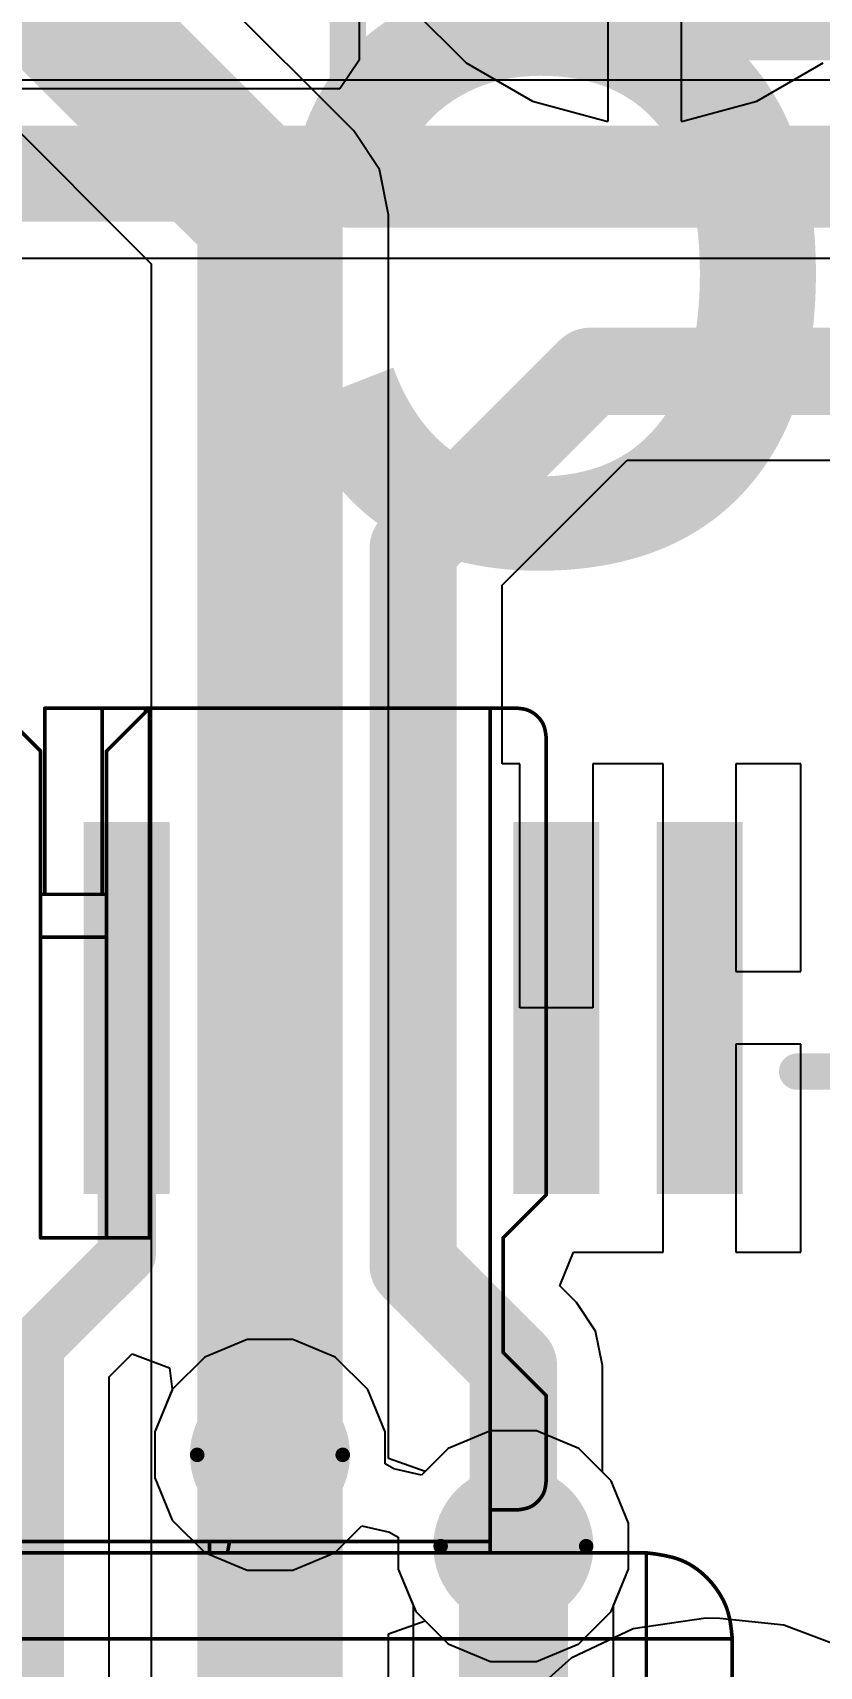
# Model space of a CAD drawing. Header units: inches. Extents: x 0 to 323, y -26 to 38.
# Drawn here: x 28.92 to 31.67, y 2.67 to 8.38 of the extents above; entities that cross this region are included whole.
import ezdxf

# ---------------------------------------------------------------- set-up
doc = ezdxf.new("R2010")
doc.units = ezdxf.units.IN
for name, color, linetype in [('Bottom Layer', 5, 'Continuous'), ('Bottom Overlay', 54, 'Continuous'), ('Bottom Solder', 6, 'Continuous'), ('Drill Drawing', 1, 'Continuous'), ('GND', 76, 'Continuous'), ('Mechanical 3', 76, 'Continuous'), ('Pad Holes', 156, 'Continuous'), ('Power', 16, 'Continuous'), ('Top Layer', 1, 'Continuous'), ('Top Overlay', 2, 'Continuous'), ('Top Paste', 8, 'Continuous'), ('Top Solder', 216, 'Continuous'), ('Via Holes', 16, 'Continuous')]:
    doc.layers.add(name, color=color, linetype=linetype)
doc.styles.add('Arial_Bold', font='', dxfattribs={"height": 0.2})
doc.styles.get('Arial_Bold').set_extended_font_data('Arial', bold=True)

# ---------------------------------------------------------------- blocks, each defined once
blk = doc.blocks.new('ICS_43434_2')
at = {"layer": 'Bottom Solder'}
h = blk.add_hatch(color=6, dxfattribs=at)
edge = h.paths.add_edge_path()
edge.add_arc((0, -0.702), 0.5125, 0, 360)
at = {"layer": 'GND'}
h = blk.add_hatch(color=76, dxfattribs=at)
edge = h.paths.add_edge_path()
edge.add_arc((0, -0.702), 0.8125, 0, 360)
at = {"layer": 'Pad Holes'}
h = blk.add_hatch(color=7, dxfattribs=at)
edge = h.paths.add_edge_path()
edge.add_arc((0, -0.702), 0.5125, 0, 360)
at = {"layer": 'Power'}
h = blk.add_hatch(color=16, dxfattribs=at)
edge = h.paths.add_edge_path()
edge.add_arc((0, -0.702), 0.8125, 0, 360)
at = {"layer": 'Top Layer'}
for points in [[(-1.2, 1.633), (-0.6, 1.633), (-0.6, 1.111), (-1.2, 1.111)], [(-0.3, 1.633), (0.3, 1.633), (0.3, 1.111), (-0.3, 1.111)], [(0.6, 1.633), (1.2, 1.633), (1.2, 1.111), (0.6, 1.111)], [(-1.2, 0.811), (-0.6, 0.811), (-0.6, 0.289), (-1.2, 0.289)], [(0.6, 0.811), (1.2, 0.811), (1.2, 0.289), (0.6, 0.289)], [(-0.0655, -1.322), (0.0345, -1.322), (0.0345, -1.422), (-0.0655, -1.422)]]:
    blk.add_hatch(color=1, dxfattribs=at).paths.add_polyline_path(points)
h = blk.add_hatch(color=1, dxfattribs=at)
edge = h.paths.add_edge_path()
edge.add_arc((0, -0.702), 0.8125, 0, 360)
at = {"layer": 'Top Paste'}
for points in [[(-1.15, 1.583), (-0.65, 1.583), (-0.65, 1.161), (-1.15, 1.161)], [(-0.25, 1.583), (0.25, 1.583), (0.25, 1.161), (-0.25, 1.161)], [(0.65, 1.583), (1.15, 1.583), (1.15, 1.161), (0.65, 1.161)], [(-1.15, 0.761), (-0.65, 0.761), (-0.65, 0.339), (-1.15, 0.339)], [(0.65, 0.761), (1.15, 0.761), (1.15, 0.339), (0.65, 0.339)]]:
    blk.add_hatch(color=8, dxfattribs=at).paths.add_polyline_path(points)
at = {"layer": 'Top Solder'}
for points in [[(-1.2, 1.633), (-0.6, 1.633), (-0.6, 1.111), (-1.2, 1.111)], [(-0.3, 1.633), (0.3, 1.633), (0.3, 1.111), (-0.3, 1.111)], [(0.6, 1.633), (1.2, 1.633), (1.2, 1.111), (0.6, 1.111)], [(-1.2, 0.811), (-0.6, 0.811), (-0.6, 0.289), (-1.2, 0.289)], [(0.6, 0.811), (1.2, 0.811), (1.2, 0.289), (0.6, 0.289)]]:
    blk.add_hatch(color=216, dxfattribs=at).paths.add_polyline_path(points)
h = blk.add_hatch(color=216, dxfattribs=at)
edge = h.paths.add_edge_path()
edge.add_arc((0, -0.702), 0.5125, 0, 360)
at = {"layer": 'Top Overlay'}
for points in [[(1.325, 1.761, 0.127, 0.127, 0), (-1.325, 1.761, 0.127, 0.127, 0)], [(-1.325, -1.739, 0.127, 0.127, 0), (-1.325, 1.761, 0.127, 0.127, 0)], [(1.325, -1.739, 0.127, 0.127, 0), (1.325, 1.761, 0.127, 0.127, 0)], [(-1.4732, 1.3716, 0.127, 0.127, 0), (-1.6002, 1.4986, 0.127, 0.127, 0)], [(-1.6002, 1.2446, 0.127, 0.127, 0), (-1.6002, 1.4986, 0.127, 0.127, 0)], [(-1.6002, 1.2446, 0.127, 0.127, 0), (-1.4732, 1.3716, 0.127, 0.127, 0)], [(1.325, -1.739, 0.127, 0.127, 0), (-1.325, -1.739, 0.127, 0.127, 0)]]:
    blk.add_lwpolyline(points, format="xyseb", dxfattribs=at)
for points in [[(-1.3568, 1.761, 0.0635, 0.0635, 1), (-1.2933, 1.761, 0.0635, 0.0635, 1)], [(-1.3568, 1.761, 0.0635, 0.0635, 1), (-1.2933, 1.761, 0.0635, 0.0635, 1)], [(1.2933, 1.761, 0.0635, 0.0635, 1), (1.3568, 1.761, 0.0635, 0.0635, 1)], [(1.2933, 1.761, 0.0635, 0.0635, 1), (1.3568, 1.761, 0.0635, 0.0635, 1)], [(-1.632, 1.4986, 0.0635, 0.0635, 1), (-1.5684, 1.4986, 0.0635, 0.0635, 1)], [(-1.632, 1.4986, 0.0635, 0.0635, 1), (-1.5684, 1.4986, 0.0635, 0.0635, 1)], [(-1.505, 1.3716, 0.0635, 0.0635, 1), (-1.4414, 1.3716, 0.0635, 0.0635, 1)], [(-1.505, 1.3716, 0.0635, 0.0635, 1), (-1.4414, 1.3716, 0.0635, 0.0635, 1)], [(-1.632, 1.2446, 0.0635, 0.0635, 1), (-1.5684, 1.2446, 0.0635, 0.0635, 1)], [(-1.632, 1.2446, 0.0635, 0.0635, 1), (-1.5684, 1.2446, 0.0635, 0.0635, 1)], [(-1.3568, -1.739, 0.0635, 0.0635, 1), (-1.2933, -1.739, 0.0635, 0.0635, 1)], [(-1.3568, -1.739, 0.0635, 0.0635, 1), (-1.2933, -1.739, 0.0635, 0.0635, 1)], [(1.2933, -1.739, 0.0635, 0.0635, 1), (1.3568, -1.739, 0.0635, 0.0635, 1)], [(1.2933, -1.739, 0.0635, 0.0635, 1), (1.3568, -1.739, 0.0635, 0.0635, 1)]]:
    blk.add_lwpolyline(points, format="xyseb", close=True, dxfattribs=at)
blk = doc.blocks.new('L____E____S_B_10')
at = {"layer": 'Bottom Overlay'}
for p, q in [((5.2678, -0.8259), (5.2678, 1.6197)), ((5.2678, 1.6197), (5.6539, 1.6197)), ((5.6539, 1.6197), (5.6539, -0.8259)), ((3.8921, 0.8414), (4.1463, 0.8781)), ((4.1463, 0.8781), (4.1943, 0.8776)), ((4.1943, 0.8776), (4.4185, 0.8539)), ((5.8846, 0.6881), (5.8846, 0.8912)), ((5.8846, 0.8912), (7.3434, 0.8912)), ((7.3434, 0.8912), (7.3434, 0.505)), ((8.0474, 0.8557), (8.2328, 0.8679)), ((8.2328, 0.8679), (8.2476, 0.8676)), ((8.2476, 0.8676), (8.481, 0.8364)), ((3.678, 0.7401), (3.8921, 0.8414)), ((4.4185, 0.8539), (4.5946, 0.7883)), ((7.7938, 0.7524), (7.8893, 0.8036)), ((7.8893, 0.8036), (8.0474, 0.8557)), ((8.481, 0.8364), (8.6768, 0.7468)), ((4.5946, 0.7883), (4.7499, 0.6715)), ((7.662, 0.6718), (7.7938, 0.7524)), ((8.6768, 0.7468), (8.8633, 0.5864)), ((3.508, 0.5874), (3.678, 0.7401)), ((5.8864, 0.6086), (5.8846, 0.6881)), ((4.7499, 0.6715), (4.8582, 0.5509)), ((7.5762, 0.6025), (7.662, 0.6718)), ((3.386, 0.3966), (3.508, 0.5874)), ((5.8979, 0.5423), (5.8864, 0.6086)), ((7.5389, 0.5331), (7.5762, 0.6025)), ((8.8633, 0.5864), (8.8766, 0.5723)), ((8.8766, 0.5723), (9.0039, 0.4025)), ((4.8582, 0.5509), (4.9837, 0.3225)), ((5.9281, 0.476), (5.8979, 0.5423)), ((7.5526, 0.452), (7.5389, 0.5331)), ((3.9766, 0.4664), (3.8377, 0.3768)), ((4.1408, 0.5016), (3.9766, 0.4664)), ((4.3127, 0.4764), (4.1408, 0.5016)), ((4.475, 0.3847), (4.3127, 0.4764)), ((5.986, 0.3969), (5.9281, 0.476)), ((7.3434, 0.505), (6.4224, 0.505)), ((6.4224, 0.505), (6.8829, 0.0431)), ((8.1473, 0.4731), (8.1152, 0.4531)), ((8.2535, 0.4888), (8.1473, 0.4731)), ((8.3082, 0.4809), (8.2535, 0.4888)), ((8.5094, 0.3876), (8.3082, 0.4809)), ((7.6197, 0.3476), (7.5526, 0.452)), ((8.1152, 0.4531), (8.1149, 0.4191)), ((8.1149, 0.4191), (8.1545, 0.3601)), ((9.0039, 0.4025), (9.0714, 0.2185)), ((3.3159, 0.1808), (3.386, 0.3966)), ((3.8377, 0.3768), (3.7415, 0.2388)), ((4.5231, 0.3392), (4.475, 0.3847)), ((6.0806, 0.2918), (5.986, 0.3969)), ((7.7429, 0.2082), (7.6197, 0.3476)), ((8.1545, 0.3601), (8.2414, 0.2646)), ((8.637, 0.2552), (8.5094, 0.3876)), ((4.5943, 0.2378), (4.5231, 0.3392)), ((4.9837, 0.3225), (5.0353, 0.0787)), ((6.2208, 0.1479), (6.0806, 0.2918)), ((3.7415, 0.2388), (3.7055, 0.0583)), ((4.6244, 0.1123), (4.5943, 0.2378)), ((8.2414, 0.2646), (8.3832, 0.1216)), ((8.6977, 0.0752), (8.637, 0.2552)), ((3.3018, -0.0466), (3.3159, 0.1808)), ((7.9247, 0.0224), (7.7429, 0.2082)), ((9.0714, 0.2185), (9.0912, -0.0117)), ((6.3451, 0.023), (6.2208, 0.1479)), ((8.3832, 0.1216), (8.7051, -0.1982)), ((3.7055, 0.0583), (3.7316, -0.1325)), ((4.628, 0.02), (4.6244, 0.1123)), ((5.0353, 0.0787), (5.0304, 0.02)), ((8.7051, -0.0362), (8.6977, 0.0752)), ((4.5927, -0.1836), (4.628, 0.02)), ((5.0304, 0.02), (5.0149, -0.1663)), ((6.8056, -0.4389), (6.3451, 0.023)), ((6.8829, 0.0431), (7.0071, -0.0818)), ((7.9597, -0.0128), (7.9247, 0.0224)), ((3.3475, -0.2725), (3.3018, -0.0466)), ((8.4247, -0.4792), (7.9597, -0.0128)), ((8.7051, -0.1982), (8.7051, -0.0362)), ((9.0912, -0.0117), (9.0768, -0.1739)), ((7.0071, -0.0818), (7.1474, -0.2258)), ((3.7316, -0.1325), (3.8087, -0.2941)), ((5.0149, -0.1663), (4.9245, -0.3987)), ((4.4898, -0.3374), (4.5927, -0.1836)), ((7.1474, -0.2258), (7.2419, -0.3308)), ((9.0682, -0.1982), (8.9899, -0.4206)), ((9.0768, -0.1739), (9.0682, -0.1982)), ((3.457, -0.4836), (3.3475, -0.2725)), ((3.8087, -0.2941), (3.9271, -0.396)), ((4.3243, -0.4348), (4.4898, -0.3374)), ((7.2419, -0.3308), (7.2998, -0.4099)), ((3.9271, -0.396), (4.0619, -0.452)), ((4.9245, -0.3987), (4.7663, -0.6043)), ((4.0619, -0.452), (4.1687, -0.4672)), ((4.1687, -0.4672), (4.2871, -0.4462)), ((4.2871, -0.4462), (4.3243, -0.4348)), ((5.8846, -0.8251), (5.8846, -0.4389)), ((5.8846, -0.4389), (6.8056, -0.4389)), ((7.2998, -0.4099), (7.33, -0.4762)), ((8.9899, -0.4206), (8.8287, -0.6298)), ((3.6343, -0.6667), (3.457, -0.4836)), ((7.33, -0.4762), (7.3415, -0.5425)), ((7.6091, -0.6059), (7.4877, -0.4792)), ((7.4877, -0.4792), (8.4247, -0.4792)), ((7.3415, -0.5425), (7.3434, -0.622)), ((4.7663, -0.6043), (4.5422, -0.7692)), ((7.3434, -0.622), (7.3434, -0.8251)), ((7.7274, -0.7086), (7.6091, -0.6059)), ((3.6757, -0.697), (3.6343, -0.6667)), ((8.8287, -0.6298), (8.5978, -0.7941)), ((3.8499, -0.7797), (3.6757, -0.697)), ((7.856, -0.7919), (7.7274, -0.7086)), ((4.0624, -0.8259), (3.8499, -0.7797)), ((4.4738, -0.7985), (4.2812, -0.8331)), ((4.5422, -0.7692), (4.4738, -0.7985)), ((7.8703, -0.799), (7.856, -0.7919)), ((8.5936, -0.7962), (8.4347, -0.8445)), ((8.5978, -0.7941), (8.5936, -0.7962)), ((4.2812, -0.8331), (4.0624, -0.8259)), ((5.6539, -0.8259), (5.2678, -0.8259)), ((7.3434, -0.8251), (5.8846, -0.8251)), ((8.0347, -0.8461), (7.8703, -0.799)), ((8.2356, -0.8612), (8.0347, -0.8461)), ((8.4347, -0.8445), (8.2356, -0.8612))]:
    blk.add_line(p, q, dxfattribs=at)
blk = doc.blocks.new('AFC01_S15FCC_00_25')
at = {"layer": 'Top Layer'}
for points in [[(1.65, 0.69), (1.35, 0.69), (1.35, 1.99), (1.65, 1.99)], [(2.15, 0.69), (1.85, 0.69), (1.85, 1.99), (2.15, 1.99)], [(2.65, 0.69), (2.35, 0.69), (2.35, 1.99), (2.65, 1.99)], [(3.15, 0.69), (2.85, 0.69), (2.85, 1.99), (3.15, 1.99)], [(3.65, 0.69), (3.35, 0.69), (3.35, 1.99), (3.65, 1.99)]]:
    blk.add_hatch(color=1, dxfattribs=at).paths.add_polyline_path(points)
at = {"layer": 'Top Paste'}
for points in [[(1.65, 0.69), (1.35, 0.69), (1.35, 1.99), (1.65, 1.99)], [(2.15, 0.69), (1.85, 0.69), (1.85, 1.99), (2.15, 1.99)], [(2.65, 0.69), (2.35, 0.69), (2.35, 1.99), (2.65, 1.99)], [(3.15, 0.69), (2.85, 0.69), (2.85, 1.99), (3.15, 1.99)], [(3.65, 0.69), (3.35, 0.69), (3.35, 1.99), (3.65, 1.99)]]:
    blk.add_hatch(color=8, dxfattribs=at).paths.add_polyline_path(points)
at = {"layer": 'Top Solder'}
for points in [[(1.65, 0.69), (1.35, 0.69), (1.35, 1.99), (1.65, 1.99)], [(2.15, 0.69), (1.85, 0.69), (1.85, 1.99), (2.15, 1.99)], [(2.65, 0.69), (2.35, 0.69), (2.35, 1.99), (2.65, 1.99)], [(3.15, 0.69), (2.85, 0.69), (2.85, 1.99), (3.15, 1.99)], [(3.65, 0.69), (3.35, 0.69), (3.35, 1.99), (3.65, 1.99)]]:
    blk.add_hatch(color=216, dxfattribs=at).paths.add_polyline_path(points)
at = {"layer": 'Top Overlay'}
blk.add_lwpolyline([(3.8408, 1.1176, 0.127, 0.127, 0), (5.8728, 1.1176, 0.127, 0.127, 0)], format="xyseb", dxfattribs=at)
blk.add_lwpolyline([(3.8091, 1.1176, 0.0635, 0.0635, 1), (3.8726, 1.1176, 0.0635, 0.0635, 1)], format="xyseb", close=True, dxfattribs=at)

msp = doc.modelspace()

# ---------------------------------------------------------------- hatches: boundary and pattern name
at = {"layer": 'Bottom Layer'}
h = msp.add_hatch(color=5, dxfattribs=at)
edge = h.paths.add_edge_path()
edge.add_arc((29.75, 3.409), 0.25, 0, 360)
h = msp.add_hatch(color=5, dxfattribs=at)
edge = h.paths.add_edge_path()
edge.add_arc((30.6, 3.09), 0.25, 0, 360)
at = {"layer": 'Bottom Solder'}
h = msp.add_hatch(color=6, dxfattribs=at)
edge = h.paths.add_edge_path()
edge.add_arc((29.75, 3.409), 0.15, 0, 360)
h = msp.add_hatch(color=6, dxfattribs=at)
edge = h.paths.add_edge_path()
edge.add_arc((30.6, 3.09), 0.15, 0, 360)
at = {"layer": 'GND'}
h = msp.add_hatch(color=76, dxfattribs=at)
edge = h.paths.add_edge_path()
edge.add_arc((29.75, 3.409), 0.25, 0, 360)
h = msp.add_hatch(color=76, dxfattribs=at)
edge = h.paths.add_edge_path()
edge.add_arc((30.6, 3.09), 0.25, 0, 360)
at = {"layer": 'Power'}
h = msp.add_hatch(color=16, dxfattribs=at)
edge = h.paths.add_edge_path()
edge.add_arc((29.75, 3.409), 0.25, 0, 360)
h = msp.add_hatch(color=16, dxfattribs=at)
edge = h.paths.add_edge_path()
edge.add_arc((30.6, 3.09), 0.25, 0, 360)
at = {"layer": 'Top Layer'}
msp.add_hatch(color=1, dxfattribs=at).paths.add_polyline_path([(30.226, 8.2804), (31.877, 8.2804), (31.877, 9.1948), (30.226, 9.1948)])
h = msp.add_hatch(color=1, dxfattribs=at)
edge = h.paths.add_edge_path()
edge.add_arc((29.75, 3.409), 0.25, 0, 360)
h = msp.add_hatch(color=1, dxfattribs=at)
edge = h.paths.add_edge_path()
edge.add_arc((30.6, 3.09), 0.25, 0, 360)
at = {"layer": 'Top Solder'}
h = msp.add_hatch(color=216, dxfattribs=at)
edge = h.paths.add_edge_path()
edge.add_arc((29.75, 3.409), 0.15, 0, 360)
h = msp.add_hatch(color=216, dxfattribs=at)
edge = h.paths.add_edge_path()
edge.add_arc((30.6, 3.09), 0.15, 0, 360)
at = {"layer": 'Via Holes'}
h = msp.add_hatch(color=7, dxfattribs=at)
edge = h.paths.add_edge_path()
edge.add_arc((29.75, 3.409), 0.15, 0, 360)
h = msp.add_hatch(color=7, dxfattribs=at)
edge = h.paths.add_edge_path()
edge.add_arc((30.6, 3.09), 0.15, 0, 360)

# ---------------------------------------------------------------- linework, layer by layer
at = {"layer": 'Bottom Layer'}
for p, q in [((32.7593, 8.2102), (25.8963, 8.2102)), ((27.0913, 7.5886), (32.888, 7.5886)), ((29.67, 3.8114), (29.5221, 3.7502)), ((29.8301, 3.8114), (29.67, 3.8114)), ((29.978, 3.7502), (29.8301, 3.8114)), ((29.5221, 3.7502), (29.4089, 3.637)), ((30.0912, 3.637), (29.978, 3.7502)), ((29.4089, 3.637), (29.3476, 3.4891)), ((30.1524, 3.4891), (30.0912, 3.637)), ((29.3476, 3.4891), (29.3476, 3.329)), ((30.1524, 3.3775), (30.1524, 3.4891)), ((30.52, 3.4924), (30.3721, 3.4312)), ((30.6801, 3.4924), (30.52, 3.4924)), ((30.828, 3.4312), (30.6801, 3.4924)), ((30.3721, 3.4312), (30.2794, 3.3385)), ((30.9412, 3.318), (30.828, 3.4312)), ((30.1824, 3.3607), (30.1524, 3.3775)), ((29.3476, 3.329), (29.4089, 3.1811)), ((30.2794, 3.3385), (30.1824, 3.3607)), ((31.0024, 3.1701), (30.9412, 3.318)), ((29.4089, 3.1811), (29.5221, 3.0679)), ((29.978, 3.0679), (30.0706, 3.1606)), ((30.0706, 3.1606), (30.1676, 3.1384)), ((30.1676, 3.1384), (30.1976, 3.1216)), ((31.0024, 3.01), (31.0024, 3.1701)), ((30.1976, 3.1216), (30.1976, 3.01)), ((29.5221, 3.0679), (29.67, 3.0066)), ((29.8301, 3.0066), (29.978, 3.0679)), ((29.67, 3.0066), (29.8301, 3.0066)), ((30.1976, 3.01), (30.2504, 2.8826)), ((30.9496, 2.8826), (31.0024, 3.01)), ((30.2504, 2.8826), (30.2504, 1.4145)), ((30.9496, 1.2696), (30.9496, 2.8826))]:
    msp.add_line(p, q, dxfattribs=at)
for points in [[(25.8963, 7.8994, 0.3048, 0.3048, 0), (32.888, 7.8994, 0.3048, 0.3048, 0)], [(30.6, 1.2696, 0.381, 0.381, 0), (30.6, 3.09, 0.381, 0.381, 0)]]:
    msp.add_lwpolyline(points, format="xyseb", dxfattribs=at)
msp.add_lwpolyline([(30.5048, 3.09, 0.1905, 0.1905, 1), (30.6953, 3.09, 0.1905, 0.1905, 1)], format="xyseb", close=True, dxfattribs=at)
at = {"layer": 'Drill Drawing'}
for points in [[(30.004, 3.409, 0.0508, 0.0508, 1), (29.496, 3.409, 0.0508, 0.0508, 1)], [(29.4833, 3.409, 0.0254, 0.0254, 1), (29.5087, 3.409, 0.0254, 0.0254, 1)], [(29.9913, 3.409, 0.0254, 0.0254, 1), (30.0167, 3.409, 0.0254, 0.0254, 1)], [(30.854, 3.09, 0.0508, 0.0508, 1), (30.346, 3.09, 0.0508, 0.0508, 1)], [(30.3333, 3.09, 0.0254, 0.0254, 1), (30.3587, 3.09, 0.0254, 0.0254, 1)], [(30.8413, 3.09, 0.0254, 0.0254, 1), (30.8667, 3.09, 0.0254, 0.0254, 1)]]:
    msp.add_lwpolyline(points, format="xyseb", close=True, dxfattribs=at)
at = {"layer": 'GND'}
for p, q in [((30.9314, 8.0679), (30.9314, 8.9566)), ((31.1854, 8.9566), (31.1854, 8.0679)), ((30.2456, 8.46), (30.4348, 8.2709)), ((30.4348, 8.2709), (30.6664, 8.1372)), ((31.4505, 8.1372), (31.6821, 8.2709)), ((30.6664, 8.1372), (30.9247, 8.0679)), ((31.1921, 8.0679), (31.4505, 8.1372)), ((30.9247, 8.0679), (30.9314, 8.0679)), ((31.1854, 8.0679), (31.1921, 8.0679)), ((29.67, 3.8114), (29.5221, 3.7502)), ((29.8301, 3.8114), (29.67, 3.8114)), ((29.978, 3.7502), (29.8301, 3.8114)), ((29.5221, 3.7502), (29.4089, 3.637)), ((30.0912, 3.637), (29.978, 3.7502)), ((29.4089, 3.637), (29.3476, 3.4891)), ((30.1524, 3.4891), (30.0912, 3.637)), ((29.3476, 3.4891), (29.3476, 3.329)), ((30.1524, 3.3775), (30.1524, 3.4891)), ((30.52, 3.4924), (30.3721, 3.4312)), ((30.6801, 3.4924), (30.52, 3.4924)), ((30.828, 3.4312), (30.6801, 3.4924)), ((30.3721, 3.4312), (30.2794, 3.3385)), ((30.9412, 3.318), (30.828, 3.4312)), ((30.1824, 3.3607), (30.1524, 3.3775)), ((29.3476, 3.329), (29.4089, 3.1811)), ((30.2794, 3.3385), (30.1824, 3.3607)), ((31.0024, 3.1701), (30.9412, 3.318)), ((29.4089, 3.1811), (29.5221, 3.0679)), ((29.978, 3.0679), (30.0706, 3.1606)), ((30.0706, 3.1606), (30.1676, 3.1384)), ((30.1676, 3.1384), (30.1976, 3.1216)), ((31.0024, 3.01), (31.0024, 3.1701)), ((30.1976, 3.1216), (30.1976, 3.01)), ((29.5221, 3.0679), (29.67, 3.0066)), ((29.8301, 3.0066), (29.978, 3.0679)), ((29.67, 3.0066), (29.8301, 3.0066)), ((30.1976, 3.01), (30.2589, 2.8621)), ((30.9412, 2.8621), (31.0024, 3.01)), ((30.2589, 2.8621), (30.3721, 2.7489)), ((30.828, 2.7489), (30.9412, 2.8621)), ((30.3721, 2.7489), (30.52, 2.6876)), ((30.6801, 2.6876), (30.828, 2.7489)), ((30.52, 2.6876), (30.6801, 2.6876))]:
    msp.add_line(p, q, dxfattribs=at)
at = {"layer": 'Mechanical 3'}
for points in [[(28.7992, 6.0168, 0.0127, 0.0127, 0), (28.9492, 5.8668, 0.0127, 0.0127, 0)], [(28.9642, 5.3668, 0.0127, 0.0127, 0), (28.9642, 6.0168, 0.0127, 0.0127, 0)], [(28.9642, 6.0168, 0.0127, 0.0127, 0), (29.1642, 6.0168, 0.0127, 0.0127, 0)], [(29.1642, 6.0168, 0.0127, 0.0127, 0), (29.3152, 6.0168, 0.0127, 0.0127, 0)], [(29.1642, 5.3668, 0.0127, 0.0127, 0), (29.1642, 6.0168, 0.0127, 0.0127, 0)], [(29.1792, 5.8668, 0.0127, 0.0127, 0), (29.3292, 6.0168, 0.0127, 0.0127, 0)], [(29.3152, 6.0028, 0.0127, 0.0127, 0), (29.3152, 6.0168, 0.0127, 0.0127, 0)], [(29.3152, 6.0168, 0.0127, 0.0127, 0), (30.6142, 6.0168, 0.0127, 0.0127, 0)], [(29.3292, 4.1668, 0.0127, 0.0127, 0), (29.3292, 6.0168, 0.0127, 0.0127, 0)], [(30.5192, 3.0668, 0.0127, 0.0127, 0), (30.5192, 6.0168, 0.0127, 0.0127, 0)], [(30.6142, 6.0168, 0.0127, 0.0127, -0.011541), (30.6298, 6.0151, 0.0127, 0.0127, 0)], [(30.6298, 6.0151, 0.0127, 0.0127, -0.03541), (30.645, 6.0119, 0.0127, 0.0127, 0)], [(30.645, 6.0119, 0.0127, 0.0127, -0.047013), (30.6595, 6.0061, 0.0127, 0.0127, 0)], [(30.6595, 6.0061, 0.0127, 0.0127, -0.075939), (30.6849, 5.9875, 0.0127, 0.0127, 0)], [(30.6849, 5.9875, 0.0127, 0.0127, -0.03942), (30.6953, 5.9756, 0.0127, 0.0127, 0)], [(30.6953, 5.9756, 0.0127, 0.0127, -0.045044), (30.7034, 5.9622, 0.0127, 0.0127, 0)], [(30.7034, 5.9622, 0.0127, 0.0127, -0.04655), (30.7088, 5.9478, 0.0127, 0.0127, 0)], [(30.7088, 5.9478, 0.0127, 0.0127, -0.036489), (30.7142, 5.9168, 0.0127, 0.0127, 0)], [(30.7142, 4.3168, 0.0127, 0.0127, 0), (30.7142, 5.9168, 0.0127, 0.0127, 0)], [(28.9492, 4.1668, 0.0127, 0.0127, 0), (28.9492, 5.8668, 0.0127, 0.0127, 0)], [(29.1792, 4.1668, 0.0127, 0.0127, 0), (29.1792, 5.8668, 0.0127, 0.0127, 0)], [(28.9492, 5.3668, 0.0127, 0.0127, 0), (29.1792, 5.3668, 0.0127, 0.0127, 0)], [(28.9492, 5.2168, 0.0127, 0.0127, 0), (29.1792, 5.2168, 0.0127, 0.0127, 0)], [(30.5642, 4.1668, 0.0127, 0.0127, 0), (30.7142, 4.3168, 0.0127, 0.0127, 0)], [(28.9492, 4.1668, 0.0127, 0.0127, 0), (29.3292, 4.1668, 0.0127, 0.0127, 0)], [(30.5642, 3.7668, 0.0127, 0.0127, 0), (30.5642, 4.1668, 0.0127, 0.0127, 0)], [(30.5642, 3.7668, 0.0127, 0.0127, 0), (30.7142, 3.6168, 0.0127, 0.0127, 0)], [(30.7142, 3.3168, 0.0127, 0.0127, 0), (30.7142, 3.6168, 0.0127, 0.0127, 0)], [(30.7142, 3.3168, 0.0127, 0.0127, -0.011541), (30.7124, 3.3012, 0.0127, 0.0127, 0)], [(30.7035, 3.2715, 0.0127, 0.0127, -0.075939), (30.6849, 3.2461, 0.0127, 0.0127, 0)], [(30.7093, 3.286, 0.0127, 0.0127, -0.047013), (30.7035, 3.2715, 0.0127, 0.0127, 0)], [(30.7124, 3.3012, 0.0127, 0.0127, -0.03541), (30.7093, 3.286, 0.0127, 0.0127, 0)], [(30.5192, 3.2168, 0.0127, 0.0127, 0), (30.6142, 3.2168, 0.0127, 0.0127, 0)], [(30.6451, 3.2222, 0.0127, 0.0127, -0.036489), (30.6142, 3.2168, 0.0127, 0.0127, 0)], [(30.6596, 3.2276, 0.0127, 0.0127, -0.04655), (30.6451, 3.2222, 0.0127, 0.0127, 0)], [(30.673, 3.2357, 0.0127, 0.0127, -0.045044), (30.6596, 3.2276, 0.0127, 0.0127, 0)], [(30.6849, 3.2461, 0.0127, 0.0127, -0.03942), (30.673, 3.2357, 0.0127, 0.0127, 0)], [(21.7792, 3.1068, 0.0127, 0.0127, 0), (30.5192, 3.1068, 0.0127, 0.0127, 0)], [(29.5392, 3.0668, 0.0127, 0.0127, 0), (29.5392, 3.1068, 0.0127, 0.0127, 0)], [(29.6017, 3.0668, 0.0127, 0.0127, 0), (29.6088, 3.1068, 0.0127, 0.0127, 0)], [(21.2342, 3.0668, 0.0127, 0.0127, 0), (31.0642, 3.0668, 0.0127, 0.0127, 0)], [(31.0642, 2.7668, 0.0127, 0.0127, 0), (31.0642, 3.0668, 0.0127, 0.0127, 0)], [(31.0642, 3.0668, 0.0127, 0.0127, -0.036489), (31.157, 3.0507, 0.0127, 0.0127, 0)], [(31.157, 3.0507, 0.0127, 0.0127, -0.04655), (31.2005, 3.0344, 0.0127, 0.0127, 0)], [(31.2005, 3.0344, 0.0127, 0.0127, -0.045044), (31.2405, 3.0101, 0.0127, 0.0127, 0)], [(31.2405, 3.0101, 0.0127, 0.0127, -0.03942), (31.2764, 2.979, 0.0127, 0.0127, 0)], [(31.2764, 2.979, 0.0127, 0.0127, -0.075939), (31.3321, 2.9026, 0.0127, 0.0127, 0)], [(31.3321, 2.9026, 0.0127, 0.0127, -0.047013), (31.3494, 2.8593, 0.0127, 0.0127, 0)], [(31.3494, 2.8593, 0.0127, 0.0127, -0.03541), (31.3589, 2.8137, 0.0127, 0.0127, 0)], [(31.3589, 2.8137, 0.0127, 0.0127, -0.011541), (31.3642, 2.7668, 0.0127, 0.0127, 0)], [(21.2342, 2.7668, 0.0127, 0.0127, 0), (31.0642, 2.7668, 0.0127, 0.0127, 0)], [(31.0642, 1.9168, 0.0127, 0.0127, 0), (31.0642, 2.7668, 0.0127, 0.0127, 0)], [(31.0642, 2.7668, 0.0127, 0.0127, 0), (31.3642, 2.7668, 0.0127, 0.0127, 0)], [(31.3642, 1.9168, 0.0127, 0.0127, 0), (31.3642, 2.7668, 0.0127, 0.0127, 0)]]:
    msp.add_lwpolyline(points, format="xyseb", dxfattribs=at)
for points in [[(28.961, 6.0168, 0.00635, 0.00635, 1), (28.9674, 6.0168, 0.00635, 0.00635, 1)], [(28.961, 6.0168, 0.00635, 0.00635, 1), (28.9674, 6.0168, 0.00635, 0.00635, 1)], [(29.161, 6.0168, 0.00635, 0.00635, 1), (29.1674, 6.0168, 0.00635, 0.00635, 1)], [(29.161, 6.0168, 0.00635, 0.00635, 1), (29.1674, 6.0168, 0.00635, 0.00635, 1)], [(29.161, 6.0168, 0.00635, 0.00635, 1), (29.1674, 6.0168, 0.00635, 0.00635, 1)], [(29.312, 6.0168, 0.00635, 0.00635, 1), (29.3184, 6.0168, 0.00635, 0.00635, 1)], [(29.312, 6.0168, 0.00635, 0.00635, 1), (29.3184, 6.0168, 0.00635, 0.00635, 1)], [(29.312, 6.0168, 0.00635, 0.00635, 1), (29.3184, 6.0168, 0.00635, 0.00635, 1)], [(29.312, 6.0028, 0.00635, 0.00635, 1), (29.3184, 6.0028, 0.00635, 0.00635, 1)], [(29.326, 6.0168, 0.00635, 0.00635, 1), (29.3324, 6.0168, 0.00635, 0.00635, 1)], [(29.326, 6.0168, 0.00635, 0.00635, 1), (29.3324, 6.0168, 0.00635, 0.00635, 1)], [(30.516, 6.0168, 0.00635, 0.00635, 1), (30.5224, 6.0168, 0.00635, 0.00635, 1)], [(30.611, 6.0168, 0.00635, 0.00635, 1), (30.6174, 6.0168, 0.00635, 0.00635, 1)], [(30.611, 6.0168, 0.00635, 0.00635, 1), (30.6174, 6.0168, 0.00635, 0.00635, 1)], [(30.6266, 6.0151, 0.00635, 0.00635, 1), (30.633, 6.0151, 0.00635, 0.00635, 1)], [(30.6266, 6.0151, 0.00635, 0.00635, 1), (30.633, 6.0151, 0.00635, 0.00635, 1)], [(30.6419, 6.0119, 0.00635, 0.00635, 1), (30.6482, 6.0119, 0.00635, 0.00635, 1)], [(30.6419, 6.0119, 0.00635, 0.00635, 1), (30.6482, 6.0119, 0.00635, 0.00635, 1)], [(30.6563, 6.0061, 0.00635, 0.00635, 1), (30.6626, 6.0061, 0.00635, 0.00635, 1)], [(30.6563, 6.0061, 0.00635, 0.00635, 1), (30.6626, 6.0061, 0.00635, 0.00635, 1)], [(30.6817, 5.9875, 0.00635, 0.00635, 1), (30.6881, 5.9875, 0.00635, 0.00635, 1)], [(30.6817, 5.9875, 0.00635, 0.00635, 1), (30.6881, 5.9875, 0.00635, 0.00635, 1)], [(30.6921, 5.9756, 0.00635, 0.00635, 1), (30.6985, 5.9756, 0.00635, 0.00635, 1)], [(30.6921, 5.9756, 0.00635, 0.00635, 1), (30.6985, 5.9756, 0.00635, 0.00635, 1)], [(30.7002, 5.9622, 0.00635, 0.00635, 1), (30.7066, 5.9622, 0.00635, 0.00635, 1)], [(30.7002, 5.9622, 0.00635, 0.00635, 1), (30.7066, 5.9622, 0.00635, 0.00635, 1)], [(30.7056, 5.9478, 0.00635, 0.00635, 1), (30.712, 5.9478, 0.00635, 0.00635, 1)], [(30.7056, 5.9478, 0.00635, 0.00635, 1), (30.712, 5.9478, 0.00635, 0.00635, 1)], [(30.711, 5.9168, 0.00635, 0.00635, 1), (30.7174, 5.9168, 0.00635, 0.00635, 1)], [(30.711, 5.9168, 0.00635, 0.00635, 1), (30.7174, 5.9168, 0.00635, 0.00635, 1)], [(28.946, 5.8668, 0.00635, 0.00635, 1), (28.9524, 5.8668, 0.00635, 0.00635, 1)], [(28.946, 5.8668, 0.00635, 0.00635, 1), (28.9524, 5.8668, 0.00635, 0.00635, 1)], [(29.176, 5.8668, 0.00635, 0.00635, 1), (29.1824, 5.8668, 0.00635, 0.00635, 1)], [(29.176, 5.8668, 0.00635, 0.00635, 1), (29.1824, 5.8668, 0.00635, 0.00635, 1)], [(28.946, 5.3668, 0.00635, 0.00635, 1), (28.9524, 5.3668, 0.00635, 0.00635, 1)], [(28.961, 5.3668, 0.00635, 0.00635, 1), (28.9674, 5.3668, 0.00635, 0.00635, 1)], [(29.161, 5.3668, 0.00635, 0.00635, 1), (29.1674, 5.3668, 0.00635, 0.00635, 1)], [(29.176, 5.3668, 0.00635, 0.00635, 1), (29.1824, 5.3668, 0.00635, 0.00635, 1)], [(28.946, 5.2168, 0.00635, 0.00635, 1), (28.9524, 5.2168, 0.00635, 0.00635, 1)], [(29.176, 5.2168, 0.00635, 0.00635, 1), (29.1824, 5.2168, 0.00635, 0.00635, 1)], [(30.711, 4.3168, 0.00635, 0.00635, 1), (30.7174, 4.3168, 0.00635, 0.00635, 1)], [(30.711, 4.3168, 0.00635, 0.00635, 1), (30.7174, 4.3168, 0.00635, 0.00635, 1)], [(28.946, 4.1668, 0.00635, 0.00635, 1), (28.9524, 4.1668, 0.00635, 0.00635, 1)], [(28.946, 4.1668, 0.00635, 0.00635, 1), (28.9524, 4.1668, 0.00635, 0.00635, 1)], [(29.176, 4.1668, 0.00635, 0.00635, 1), (29.1824, 4.1668, 0.00635, 0.00635, 1)], [(29.326, 4.1668, 0.00635, 0.00635, 1), (29.3324, 4.1668, 0.00635, 0.00635, 1)], [(29.326, 4.1668, 0.00635, 0.00635, 1), (29.3324, 4.1668, 0.00635, 0.00635, 1)], [(30.561, 4.1668, 0.00635, 0.00635, 1), (30.5674, 4.1668, 0.00635, 0.00635, 1)], [(30.561, 4.1668, 0.00635, 0.00635, 1), (30.5674, 4.1668, 0.00635, 0.00635, 1)], [(30.561, 3.7668, 0.00635, 0.00635, 1), (30.5674, 3.7668, 0.00635, 0.00635, 1)], [(30.561, 3.7668, 0.00635, 0.00635, 1), (30.5674, 3.7668, 0.00635, 0.00635, 1)], [(30.711, 3.6168, 0.00635, 0.00635, 1), (30.7174, 3.6168, 0.00635, 0.00635, 1)], [(30.711, 3.6168, 0.00635, 0.00635, 1), (30.7174, 3.6168, 0.00635, 0.00635, 1)], [(30.711, 3.3168, 0.00635, 0.00635, 1), (30.7174, 3.3168, 0.00635, 0.00635, 1)], [(30.711, 3.3168, 0.00635, 0.00635, 1), (30.7174, 3.3168, 0.00635, 0.00635, 1)], [(30.7003, 3.2715, 0.00635, 0.00635, 1), (30.7067, 3.2715, 0.00635, 0.00635, 1)], [(30.7003, 3.2715, 0.00635, 0.00635, 1), (30.7067, 3.2715, 0.00635, 0.00635, 1)], [(30.7061, 3.286, 0.00635, 0.00635, 1), (30.7124, 3.286, 0.00635, 0.00635, 1)], [(30.7061, 3.286, 0.00635, 0.00635, 1), (30.7124, 3.286, 0.00635, 0.00635, 1)], [(30.7093, 3.3012, 0.00635, 0.00635, 1), (30.7156, 3.3012, 0.00635, 0.00635, 1)], [(30.7093, 3.3012, 0.00635, 0.00635, 1), (30.7156, 3.3012, 0.00635, 0.00635, 1)], [(30.516, 3.2168, 0.00635, 0.00635, 1), (30.5224, 3.2168, 0.00635, 0.00635, 1)], [(30.611, 3.2168, 0.00635, 0.00635, 1), (30.6174, 3.2168, 0.00635, 0.00635, 1)], [(30.611, 3.2168, 0.00635, 0.00635, 1), (30.6174, 3.2168, 0.00635, 0.00635, 1)], [(30.642, 3.2222, 0.00635, 0.00635, 1), (30.6483, 3.2222, 0.00635, 0.00635, 1)], [(30.642, 3.2222, 0.00635, 0.00635, 1), (30.6483, 3.2222, 0.00635, 0.00635, 1)], [(30.6564, 3.2276, 0.00635, 0.00635, 1), (30.6628, 3.2276, 0.00635, 0.00635, 1)], [(30.6564, 3.2276, 0.00635, 0.00635, 1), (30.6628, 3.2276, 0.00635, 0.00635, 1)], [(30.6698, 3.2357, 0.00635, 0.00635, 1), (30.6761, 3.2357, 0.00635, 0.00635, 1)], [(30.6698, 3.2357, 0.00635, 0.00635, 1), (30.6761, 3.2357, 0.00635, 0.00635, 1)], [(30.6817, 3.2461, 0.00635, 0.00635, 1), (30.6881, 3.2461, 0.00635, 0.00635, 1)], [(30.6817, 3.2461, 0.00635, 0.00635, 1), (30.6881, 3.2461, 0.00635, 0.00635, 1)], [(29.536, 3.1068, 0.00635, 0.00635, 1), (29.5424, 3.1068, 0.00635, 0.00635, 1)], [(29.6056, 3.1068, 0.00635, 0.00635, 1), (29.6119, 3.1068, 0.00635, 0.00635, 1)], [(30.516, 3.1068, 0.00635, 0.00635, 1), (30.5224, 3.1068, 0.00635, 0.00635, 1)], [(29.536, 3.0668, 0.00635, 0.00635, 1), (29.5424, 3.0668, 0.00635, 0.00635, 1)], [(29.5985, 3.0668, 0.00635, 0.00635, 1), (29.6049, 3.0668, 0.00635, 0.00635, 1)], [(30.516, 3.0668, 0.00635, 0.00635, 1), (30.5224, 3.0668, 0.00635, 0.00635, 1)], [(31.061, 3.0668, 0.00635, 0.00635, 1), (31.0674, 3.0668, 0.00635, 0.00635, 1)], [(31.061, 3.0668, 0.00635, 0.00635, 1), (31.0674, 3.0668, 0.00635, 0.00635, 1)], [(31.061, 3.0668, 0.00635, 0.00635, 1), (31.0674, 3.0668, 0.00635, 0.00635, 1)], [(31.1538, 3.0507, 0.00635, 0.00635, 1), (31.1602, 3.0507, 0.00635, 0.00635, 1)], [(31.1538, 3.0507, 0.00635, 0.00635, 1), (31.1602, 3.0507, 0.00635, 0.00635, 1)], [(31.1973, 3.0344, 0.00635, 0.00635, 1), (31.2036, 3.0344, 0.00635, 0.00635, 1)], [(31.1973, 3.0344, 0.00635, 0.00635, 1), (31.2036, 3.0344, 0.00635, 0.00635, 1)], [(31.2373, 3.0101, 0.00635, 0.00635, 1), (31.2437, 3.0101, 0.00635, 0.00635, 1)], [(31.2373, 3.0101, 0.00635, 0.00635, 1), (31.2437, 3.0101, 0.00635, 0.00635, 1)], [(31.2732, 2.979, 0.00635, 0.00635, 1), (31.2796, 2.979, 0.00635, 0.00635, 1)], [(31.2732, 2.979, 0.00635, 0.00635, 1), (31.2796, 2.979, 0.00635, 0.00635, 1)], [(31.329, 2.9026, 0.00635, 0.00635, 1), (31.3353, 2.9026, 0.00635, 0.00635, 1)], [(31.329, 2.9026, 0.00635, 0.00635, 1), (31.3353, 2.9026, 0.00635, 0.00635, 1)], [(31.3463, 2.8593, 0.00635, 0.00635, 1), (31.3526, 2.8593, 0.00635, 0.00635, 1)], [(31.3463, 2.8593, 0.00635, 0.00635, 1), (31.3526, 2.8593, 0.00635, 0.00635, 1)], [(31.3558, 2.8137, 0.00635, 0.00635, 1), (31.3621, 2.8137, 0.00635, 0.00635, 1)], [(31.3558, 2.8137, 0.00635, 0.00635, 1), (31.3621, 2.8137, 0.00635, 0.00635, 1)], [(31.061, 2.7668, 0.00635, 0.00635, 1), (31.0674, 2.7668, 0.00635, 0.00635, 1)], [(31.061, 2.7668, 0.00635, 0.00635, 1), (31.0674, 2.7668, 0.00635, 0.00635, 1)], [(31.061, 2.7668, 0.00635, 0.00635, 1), (31.0674, 2.7668, 0.00635, 0.00635, 1)], [(31.061, 2.7668, 0.00635, 0.00635, 1), (31.0674, 2.7668, 0.00635, 0.00635, 1)], [(31.361, 2.7668, 0.00635, 0.00635, 1), (31.3674, 2.7668, 0.00635, 0.00635, 1)], [(31.361, 2.7668, 0.00635, 0.00635, 1), (31.3674, 2.7668, 0.00635, 0.00635, 1)], [(31.361, 2.7668, 0.00635, 0.00635, 1), (31.3674, 2.7668, 0.00635, 0.00635, 1)]]:
    msp.add_lwpolyline(points, format="xyseb", close=True, dxfattribs=at)
at = {"layer": 'Power'}
for p, q in [((30.043, 8.0334), (27.8718, 10.2046)), ((27.4072, 9.4972), (29.3357, 7.5688)), ((30.9314, 8.0679), (30.9314, 8.9566)), ((31.1854, 8.9566), (31.1854, 8.0679)), ((30.2456, 8.46), (30.4348, 8.2709)), ((30.4348, 8.2709), (30.6664, 8.1372)), ((31.4505, 8.1372), (31.6821, 8.2709)), ((30.6664, 8.1372), (30.9247, 8.0679)), ((31.1921, 8.0679), (31.4505, 8.1372)), ((30.9247, 8.0679), (30.9314, 8.0679)), ((31.1854, 8.0679), (31.1921, 8.0679)), ((30.1328, 7.899), (30.043, 8.0334)), ((30.1644, 7.7404), (30.1328, 7.899)), ((30.1644, 3.3964), (30.1644, 7.7404)), ((29.3357, 7.5688), (29.3357, 3.409)), ((30.52, 3.4924), (30.3721, 3.4312)), ((30.6801, 3.4924), (30.52, 3.4924)), ((30.828, 3.4312), (30.6801, 3.4924)), ((30.3721, 3.4312), (30.2914, 3.3505)), ((30.9412, 3.318), (30.828, 3.4312)), ((29.3357, 3.409), (29.3357, 2.5831)), ((30.2914, 3.3505), (30.1644, 3.3964)), ((31.0024, 3.1701), (30.9412, 3.318)), ((31.0024, 3.01), (31.0024, 3.1701)), ((30.9412, 2.8621), (31.0024, 3.01)), ((30.828, 2.7489), (30.9412, 2.8621)), ((30.1644, 2.7836), (30.2914, 2.8296)), ((30.2914, 2.8296), (30.3721, 2.7489)), ((30.1644, 1.7912), (30.1644, 2.7836)), ((30.3721, 2.7489), (30.52, 2.6876)), ((30.6801, 2.6876), (30.828, 2.7489)), ((30.52, 2.6876), (30.6801, 2.6876))]:
    msp.add_line(p, q, dxfattribs=at)
for points in [[(27.5788, 9.9116, 0.508, 0.508, 0), (29.75, 7.7404, 0.508, 0.508, 0)], [(29.75, 3.409, 0.508, 0.508, 0), (29.75, 7.7404, 0.508, 0.508, 0)], [(29.75, 1.7912, 0.508, 0.508, 0), (29.75, 3.409, 0.508, 0.508, 0)]]:
    msp.add_lwpolyline(points, format="xyseb", dxfattribs=at)
for points in [[(29.623, 7.7404, 0.254, 0.254, 1), (29.877, 7.7404, 0.254, 0.254, 1)], [(29.623, 7.7404, 0.254, 0.254, 1), (29.877, 7.7404, 0.254, 0.254, 1)], [(29.623, 3.409, 0.254, 0.254, 1), (29.877, 3.409, 0.254, 0.254, 1)], [(29.623, 3.409, 0.254, 0.254, 1), (29.877, 3.409, 0.254, 0.254, 1)]]:
    msp.add_lwpolyline(points, format="xyseb", close=True, dxfattribs=at)
at = {"layer": 'Top Layer'}
for p, q in [((30.061, 8.8815), (30.061, 8.2804)), ((30.061, 8.2804), (29.994, 8.18)), ((29.994, 8.18), (26.3097, 8.18)), ((30.5608, 6.4465), (30.9971, 6.8829)), ((30.9971, 6.8829), (32.7514, 6.8829)), ((30.5608, 5.8232), (30.5608, 6.4465)), ((30.623, 5.8232), (30.5608, 5.8232)), ((30.623, 4.97), (30.623, 5.8232)), ((31.123, 5.8232), (30.877, 5.8232)), ((30.877, 5.8232), (30.877, 4.97)), ((31.123, 4.97), (31.123, 5.8232)), ((31.6032, 5.8232), (31.377, 5.8232)), ((31.377, 5.8232), (31.377, 5.097)), ((31.6032, 5.097), (31.6032, 5.8232)), ((31.377, 5.097), (31.6032, 5.097)), ((30.877, 4.97), (30.623, 4.97)), ((31.123, 4.1168), (31.123, 4.97)), ((31.6032, 4.843), (31.377, 4.843)), ((31.377, 4.843), (31.377, 4.1168)), ((31.6032, 4.1168), (31.6032, 4.843)), ((30.7616, 3.9995), (30.8102, 4.1168)), ((30.8102, 4.1168), (31.123, 4.1168)), ((31.377, 4.1168), (31.6032, 4.1168)), ((30.8198, 3.9414), (30.7616, 3.9995)), ((30.8871, 3.8406), (30.8198, 3.9414)), ((30.9108, 3.7216), (30.8871, 3.8406)), ((29.1884, 3.6813), (29.2693, 3.7622)), ((29.2693, 3.7622), (29.3992, 3.7131)), ((29.3992, 3.7131), (29.4087, 3.6382)), ((30.9108, 3.3483), (30.9108, 3.7216)), ((29.1884, 2.5507), (29.1884, 3.6813)), ((29.4084, 3.6359), (29.3476, 3.4891)), ((29.4087, 3.6382), (29.4084, 3.6359)), ((29.3476, 3.4891), (29.3476, 3.329)), ((29.3476, 3.329), (29.4089, 3.1811)), ((30.9412, 3.318), (30.9108, 3.3483)), ((31.0024, 3.1701), (30.9412, 3.318)), ((29.4089, 3.1811), (29.5221, 3.0679)), ((29.978, 3.0679), (30.0706, 3.1606)), ((30.0706, 3.1606), (30.1676, 3.1384)), ((30.1676, 3.1384), (30.1976, 3.1216)), ((31.0024, 3.01), (31.0024, 3.1701)), ((30.1976, 3.1216), (30.1976, 3.01)), ((29.5221, 3.0679), (29.67, 3.0066)), ((29.8301, 3.0066), (29.978, 3.0679)), ((29.67, 3.0066), (29.8301, 3.0066)), ((30.1976, 3.01), (30.2589, 2.8621)), ((30.9412, 2.8621), (31.0024, 3.01)), ((30.2589, 2.8621), (30.3721, 2.7489)), ((30.828, 2.7489), (30.9412, 2.8621)), ((30.3721, 2.7489), (30.52, 2.6876)), ((30.6801, 2.6876), (30.828, 2.7489)), ((30.52, 2.6876), (30.6801, 2.6876))]:
    msp.add_line(p, q, dxfattribs=at)
for points in [[(26.3097, 7.8693, 0.3048, 0.3048, 0), (31.9961, 7.8693, 0.3048, 0.3048, 0)], [(30.25, 6.5752, 0.3048, 0.3048, 0), (30.8684, 7.1936, 0.3048, 0.3048, 0)], [(30.8684, 7.1936, 0.3048, 0.3048, 0), (33.1324, 7.1936, 0.3048, 0.3048, 0)], [(30.25, 4.0716, 0.3048, 0.3048, 0), (30.25, 6.5752, 0.3048, 0.3048, 0)], [(29.75, 3.409, 0.3302, 0.3302, 0), (29.75, 4.97, 0.3302, 0.3302, 0)], [(29.25, 4.1091, 0.2032, 0.2032, 0), (29.25, 4.97, 0.2032, 0.2032, 0)], [(30.25, 4.0716, 0.3048, 0.3048, 0), (30.6, 3.7216, 0.3048, 0.3048, 0)], [(28.9294, 3.7885, 0.2032, 0.2032, 0), (29.25, 4.1091, 0.2032, 0.2032, 0)], [(28.9294, 2.2406, 0.2032, 0.2032, 0), (28.9294, 3.7885, 0.2032, 0.2032, 0)], [(30.6, 3.09, 0.3048, 0.3048, 0), (30.6, 3.7216, 0.3048, 0.3048, 0)]]:
    msp.add_lwpolyline(points, format="xyseb", dxfattribs=at)
for points in [[(30.7922, 7.1936, 0.1524, 0.1524, 1), (30.9446, 7.1936, 0.1524, 0.1524, 1)], [(30.7922, 7.1936, 0.1524, 0.1524, 1), (30.9446, 7.1936, 0.1524, 0.1524, 1)], [(30.1738, 6.5752, 0.1524, 0.1524, 1), (30.3262, 6.5752, 0.1524, 0.1524, 1)], [(30.1738, 6.5752, 0.1524, 0.1524, 1), (30.3262, 6.5752, 0.1524, 0.1524, 1)], [(29.6675, 4.97, 0.1651, 0.1651, 1), (29.8326, 4.97, 0.1651, 0.1651, 1)], [(29.1992, 4.97, 0.1016, 0.1016, 1), (29.3008, 4.97, 0.1016, 0.1016, 1)], [(30.1738, 4.0716, 0.1524, 0.1524, 1), (30.3262, 4.0716, 0.1524, 0.1524, 1)], [(30.1738, 4.0716, 0.1524, 0.1524, 1), (30.3262, 4.0716, 0.1524, 0.1524, 1)], [(29.1992, 4.1091, 0.1016, 0.1016, 1), (29.3008, 4.1091, 0.1016, 0.1016, 1)], [(29.1992, 4.1091, 0.1016, 0.1016, 1), (29.3008, 4.1091, 0.1016, 0.1016, 1)], [(28.8786, 3.7885, 0.1016, 0.1016, 1), (28.9802, 3.7885, 0.1016, 0.1016, 1)], [(28.8786, 3.7885, 0.1016, 0.1016, 1), (28.9802, 3.7885, 0.1016, 0.1016, 1)], [(30.5238, 3.7216, 0.1524, 0.1524, 1), (30.6762, 3.7216, 0.1524, 0.1524, 1)], [(30.5238, 3.7216, 0.1524, 0.1524, 1), (30.6762, 3.7216, 0.1524, 0.1524, 1)], [(29.6675, 3.409, 0.1651, 0.1651, 1), (29.8326, 3.409, 0.1651, 0.1651, 1)], [(30.5238, 3.09, 0.1524, 0.1524, 1), (30.6762, 3.09, 0.1524, 0.1524, 1)]]:
    msp.add_lwpolyline(points, format="xyseb", close=True, dxfattribs=at)

# ---------------------------------------------------------------- block references
at = {"rotation": 270}
msp.add_blockref('ICS_43434_2', (31.7604, 9.0836), dxfattribs=at)
for name, p in [('AFC01_S15FCC_00_25', (27.75, 3.63)), ('L____E____S_B_10', (27.126, 1.9612))]:
    msp.add_blockref(name, p)

# ---------------------------------------------------------------- texts
at = {"layer": 'Bottom Overlay', "style": 'Arial_Bold', "text_generation_flag": 2}
msp.add_text('MIC Port', height=2, rotation=360, dxfattribs=at).set_placement((34.8742, 6.5253))

doc.saveas('drawing.dxf')
